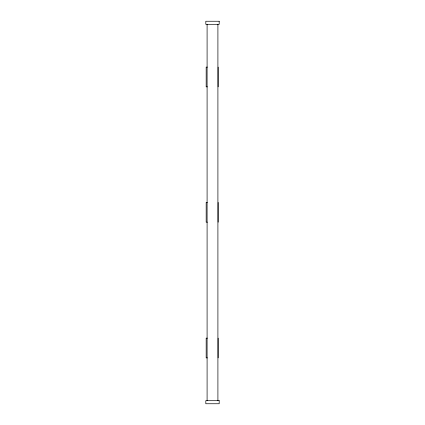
<?xml version="1.0" encoding="UTF-8"?>
<svg xmlns="http://www.w3.org/2000/svg" width="425" height="425" viewBox="0 0 425 425"><rect width="100%" height="100%" fill="white"/><g stroke="black" fill="none" stroke-linecap="round" stroke-linejoin="round"><path stroke-width="0.64" d="M218.179 222.169L218.179 202.449M218.179 86.843L218.179 67.123M207.373 67.123L206.173 67.123L206.173 86.843L207.373 86.843M207.373 202.449L206.173 202.449L206.173 222.169L207.373 222.169M207.373 338.157L206.173 338.157L206.173 357.877L207.373 357.877M218.179 338.157L218.179 357.877M217.908 24.31L217.908 400.69M207.092 24.31L207.092 400.69M219.188 21.25L205.812 21.25L205.812 24.31L219.188 24.31L219.188 21.25M219.188 400.69L205.812 400.69L205.812 403.75L219.188 403.75L219.188 400.69"/></g></svg>
